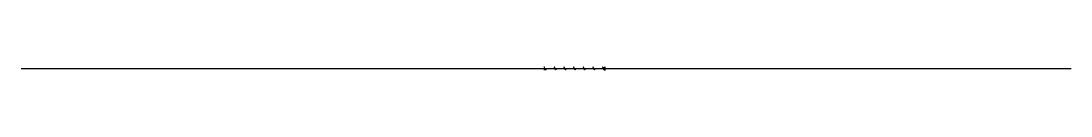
# Model space of a CAD drawing. Units: millimetres at full size, sheet at 1:100. Extents: x -15551 to 15061, y -3525 to -3455.
import ezdxf

# ---------------------------------------------------------------- set-up
doc = ezdxf.new("R2010")
doc.units = ezdxf.units.MM
doc.header["$LTSCALE"] = 100
doc.layers.add('0-0', color=7, linetype='Continuous')

msp = doc.modelspace()

# ---------------------------------------------------------------- linework, layer by layer
at = {"layer": '0-0'}
for p, q in [((-15551, -3489.8), (15061.2, -3489.8)), ((-244.9, -3524.8), (-309.9, -3524.8)), ((-244.9, -3524.8), (-244.9, -3514.8)), ((1455.1, -3524.8), (1490.1, -3524.8))]:
    msp.add_line(p, q, dxfattribs=at)
for points in [[(-264.9, -3524.8), (-286.9, -3454.8), (-309.9, -3454.8)], [(38.4, -3514.8), (38.4, -3524.8), (28.4, -3524.8), (-1.6, -3454.8), (-11.6, -3454.8)], [(321.8, -3514.8), (321.8, -3524.8), (311.8, -3524.8), (281.8, -3454.8), (271.8, -3454.8)], [(605.1, -3514.8), (605.1, -3524.8), (595.1, -3524.8), (565.1, -3454.8), (555.1, -3454.8)], [(888.4, -3514.8), (888.4, -3524.8), (878.4, -3524.8), (848.4, -3454.8), (838.4, -3454.8)], [(1171.8, -3514.8), (1171.8, -3524.8), (1161.8, -3524.8), (1131.8, -3454.8), (1121.8, -3454.8)], [(1455.1, -3514.8), (1455.1, -3524.8), (1445.1, -3524.8), (1415.1, -3454.8), (1405.1, -3454.8)], [(1455.1, -3524.8), (1455.1, -3454.8), (1490.1, -3454.8)]]:
    msp.add_lwpolyline(points, dxfattribs=at)

doc.saveas('drawing.dxf')
